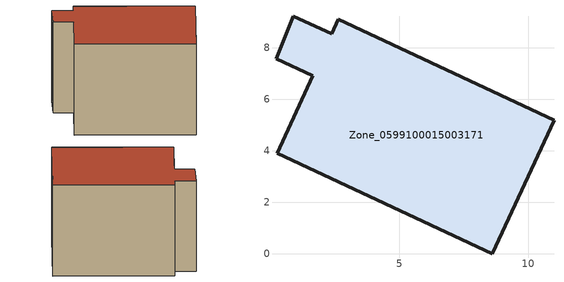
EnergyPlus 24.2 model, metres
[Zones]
Zone_0599100015003171
 floor ground (C_G): 2.38,8.54 2.64,9.11 11,5.19 8.61,0 0.27,3.9 1.65,6.92 0.22,7.58 0.89,9.22 z0.9
 wall outside (C_F): 2.64,9.11 2.38,8.54 0.89,9.22 0.22,7.58 1.65,6.92 0.27,3.9 8.61,0 11,5.19 2.64,9.11 z0.9:8.84
 roof outside (C_R): 2.38,8.54 0.89,9.22 0.22,7.58 1.65,6.92 0.27,3.9 8.61,0 11,5.19 2.64,9.11 z8.84
[BUILDING]
Pand.0599100015003171: North Axis=0; Terrain=City; Loads Convergence Tolerance Value=0.04; Temperature Convergence Tolerance Value=0.4; Solar Distribution=FullExterior; Maximum Number of Warmup Days=25; Minimum Number of Warmup Days=1
[Site:Location]
Rotterdam.The.Hague.AP_ZH_NLD Design_Conditions: Latitude=51.96; Longitude=4.45; Time Zone=1; Elevation=-4.5
[SITE:GROUNDTEMPERATURE:BUILDINGSURFACE]
18, 18, 18, 18, 18, 18, 18, 18, 18, 18, 18, 18
[MATERIAL] Thermal Absorptance=0.9; Solar Absorptance=0.7; Visible Absorptance=0.7
Name | Roughness | Thickness | Conductivity | Density | Specific Heat
G.TI.1965-1974 | MediumSmooth | 0.15 | 0.882353 | 540 | 1210
F.TI.1965-1974 | Rough | 0.3 | 0.697674 | 1920 | 840
R.TI.1965-1974 | MediumRough | 0.2 | 0.232558 | 1500 | 1000
[CONSTRUCTION]
C_G: G.TI.1965-1974
C_F: F.TI.1965-1974
C_R: R.TI.1965-1974
[ZONE]
Zone_0599100015003171: Type=1; Multiplier=1; Ceiling Height=Autocalculate; Volume=Autocalculate; Floor Area=autocalculate; Part of Total Floor Area=Yes
[ZONEINFILTRATION:DESIGNFLOWRATE]
Infil_Zone_0599100015003171: Zone or ZoneList or Space or SpaceList=Zone_0599100015003171; Schedule=AlwaysOn; Design Flow Rate Calculation Method=Flow/Area; Flow Rate per Floor Area=0.003; Constant Term Coefficient=1; Temperature Term Coefficient=0; Velocity Term Coefficient=0; Velocity Squared Term Coefficient=0
[HVACTEMPLATE:ZONE:IDEALLOADSAIRSYSTEM]
Zone_0599100015003171: Maximum Heating Supply Air Temperature=50; Minimum Cooling Supply Air Temperature=13; Maximum Heating Supply Air Humidity Ratio=0.0156; Minimum Cooling Supply Air Humidity Ratio=0.0077; Heating Limit=NoLimit; Cooling Limit=NoLimit; Dehumidification Control Type=ConstantSensibleHeatRatio; Cooling Sensible Heat Ratio=0.7; Dehumidification Setpoint=60; Humidification Control Type=None; Humidification Setpoint=30; Outdoor Air Method=None; Outdoor Air Flow Rate per Person=0.00944; Outdoor Air Flow Rate per Zone Floor Area=0; Outdoor Air Flow Rate per Zone=0; Demand Controlled Ventilation Type=None; Outdoor Air Economizer Type=NoEconomizer; Heat Recovery Type=None; Sensible Heat Recovery Effectiveness=0.7; Latent Heat Recovery Effectiveness=0.65
[ZONECONTROL:THERMOSTAT]
ThermostatControl_Zone_0599100015003171: Zone or ZoneList=Zone_0599100015003171; Control Type Schedule=DualSetpointControlType; Control 1=Thermostat_Zone_0599100015003171; Temperature Difference Between Cutout And Setpoint=0
[THERMOSTATSETPOINT:DUALSETPOINT]
Thermostat_Zone_0599100015003171: Heating Setpoint Temperature Schedule=HeatingSetpoint_Zone_0599100015003171; Cooling Setpoint Temperature Schedule=CoolingSetpoint_Zone_0599100015003171
[SCHEDULE:COMPACT]
HeatingSetpoint_Zone_0599100015003171: Through: 12/31, For: AllDays, Until: 24:00, 21
CoolingSetpoint_Zone_0599100015003171: Through: 12/31, For: AllDays, Until: 24:00, 24
DualSetpointControlType: Through: 12/31, For: AllDays, Until: 24:00, 4
AlwaysOn: Through: 12/31, For: AllDays, Until: 24:00, 1
